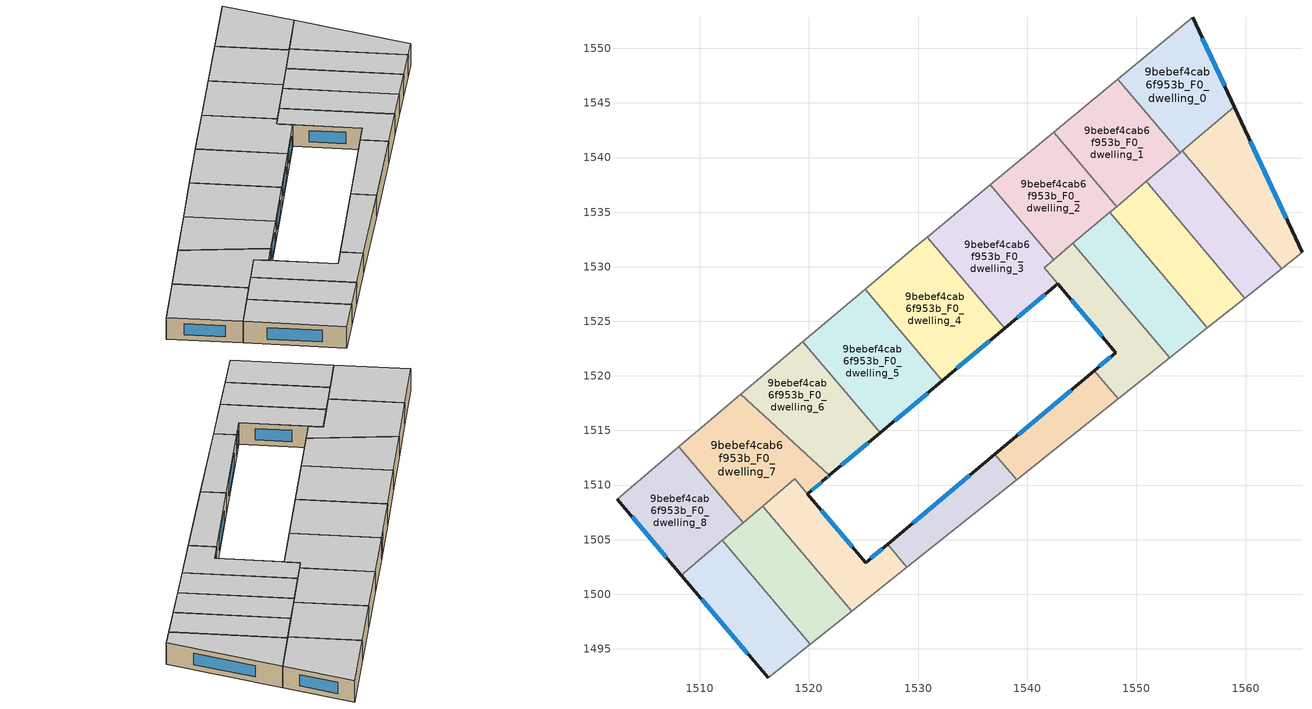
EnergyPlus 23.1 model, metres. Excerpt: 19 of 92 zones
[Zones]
9bebef4cab6f953b_F0_dwelling_0
 floor ground (EU_floor_Construction): 1555.15,1552.86 1558.97,1544.64 1554.01,1540.44 1548.3,1547.18 z0
 wall outside (EU_wall_Construction): 1558.97,1544.64 1555.15,1552.86 z0:3
 wall to 9bebef4cab6f953b_F0_dwelling_1 (EU_wall_Construction): 1548.3,1547.18 1554.01,1540.44 z0:3
 wall adiabatic (EU_wall_Construction): 1555.15,1552.86 1548.3,1547.18 z0:3
 wall to 9bebef4cab6f953b_F0_dwelling_9 (EU_wall_Construction): 1554.2,1540.6 1558.97,1544.64 z0:3
 wall to 9bebef4cab6f953b_F0_dwelling_10 (EU_wall_Construction): 1554.01,1540.44 1554.2,1540.6 z0:3
 window (EU_Window_Construction): 1558.07,1546.57 1556.04,1550.93 z0.7:2.3
 ceiling to 9bebef4cab6f953b_F1_dwelling_0 (EU_floor_Construction): 1558.97,1544.64 1555.15,1552.86 1548.3,1547.18 1554.01,1540.44 z3
9bebef4cab6f953b_F0_dwelling_1
 floor ground (EU_floor_Construction): 1548.3,1547.18 1554.01,1540.44 1548.19,1535.51 1542.43,1542.32 z0
 wall to 9bebef4cab6f953b_F0_dwelling_2 (EU_wall_Construction): 1542.43,1542.32 1548.19,1535.51 z0:3
 wall adiabatic (EU_wall_Construction): 1548.3,1547.18 1542.43,1542.32 z0:3
 wall to 9bebef4cab6f953b_F0_dwelling_10 (EU_wall_Construction): 1550.89,1537.8 1554.01,1540.44 z0:3
 wall to 9bebef4cab6f953b_F0_dwelling_11 (EU_wall_Construction): 1548.19,1535.51 1550.89,1537.8 z0:3
 ceiling to 9bebef4cab6f953b_F1_dwelling_1 (EU_floor_Construction): 1554.01,1540.44 1548.3,1547.18 1542.43,1542.32 1548.19,1535.51 z3
9bebef4cab6f953b_F0_dwelling_10
 floor ground (EU_floor_Construction): 1554.2,1540.61 1563.32,1529.83 1559.93,1527.13 1550.89,1537.8 z0
 wall to 9bebef4cab6f953b_F0_dwelling_9 (EU_wall_Construction): 1563.32,1529.83 1554.2,1540.61 z0:3
 wall adiabatic (EU_wall_Construction): 1559.93,1527.13 1563.32,1529.83 z0:3
 wall to 9bebef4cab6f953b_F0_dwelling_11 (EU_wall_Construction): 1550.89,1537.8 1559.93,1527.13 z0:3
 ceiling to 9bebef4cab6f953b_F1_dwelling_10 (EU_floor_Construction): 1563.32,1529.83 1554.2,1540.61 1550.89,1537.8 1559.93,1527.13 z3
9bebef4cab6f953b_F0_dwelling_11
 floor ground (EU_floor_Construction): 1550.89,1537.8 1559.93,1527.13 1556.51,1524.4 1547.55,1534.98 z0
 wall adiabatic (EU_wall_Construction): 1556.51,1524.4 1559.93,1527.13 z0:3
 wall to 9bebef4cab6f953b_F0_dwelling_12 (EU_wall_Construction): 1547.55,1534.98 1556.51,1524.4 z0:3
 wall to 9bebef4cab6f953b_F0_dwelling_2 (EU_wall_Construction): 1548.19,1535.51 1547.55,1534.98 z0:3
 ceiling to 9bebef4cab6f953b_F1_dwelling_11 (EU_floor_Construction): 1559.93,1527.13 1550.89,1537.8 1547.55,1534.98 1556.51,1524.4 z3
9bebef4cab6f953b_F0_dwelling_12
 floor ground (EU_floor_Construction): 1547.55,1534.98 1556.51,1524.4 1553.05,1521.65 1544.18,1532.12 z0
 wall adiabatic (EU_wall_Construction): 1553.05,1521.65 1556.51,1524.4 z0:3
 wall to 9bebef4cab6f953b_F0_dwelling_13 (EU_wall_Construction): 1544.18,1532.12 1553.05,1521.65 z0:3
 wall to 9bebef4cab6f953b_F0_dwelling_2 (EU_wall_Construction): 1547.55,1534.98 1544.18,1532.12 z0:3
 ceiling to 9bebef4cab6f953b_F1_dwelling_12 (EU_floor_Construction): 1556.51,1524.4 1547.55,1534.98 1544.18,1532.12 1553.05,1521.65 z3
9bebef4cab6f953b_F0_dwelling_13
 floor ground (EU_floor_Construction): 1544.18,1532.12 1553.05,1521.65 1548.33,1517.89 1546.15,1520.47 1548.12,1522.13 1541.56,1529.9 z0
 wall outside (EU_wall_Construction): 1542.8,1528.43 1548.12,1522.13 1546.15,1520.47 z0:3
 wall adiabatic (EU_wall_Construction): 1548.33,1517.89 1553.05,1521.65 z0:3
 wall to 9bebef4cab6f953b_F0_dwelling_14 (EU_wall_Construction): 1546.15,1520.47 1548.33,1517.89 z0:3
 wall to 9bebef4cab6f953b_F0_dwelling_3 (EU_wall_Construction): 1542.42,1530.63 1541.56,1529.91 / 1541.56,1529.9 1542.8,1528.43 z0:3
 wall to 9bebef4cab6f953b_F0_dwelling_2 (EU_wall_Construction): 1544.18,1532.12 1542.42,1530.63 z0:3
 window (EU_Window_Construction): 1547.66,1521.74 1546.61,1520.86 / 1544.05,1526.95 1546.87,1523.61 z0.7:2.3
 ceiling to 9bebef4cab6f953b_F1_dwelling_13 (EU_floor_Construction): 1553.05,1521.65 1544.18,1532.12 1541.56,1529.91 1548.12,1522.13 1546.15,1520.47 1548.33,1517.89 z3
9bebef4cab6f953b_F0_dwelling_14
 floor ground (EU_floor_Construction): 1546.15,1520.47 1548.33,1517.89 1539.02,1510.47 1537.03,1512.82 z0
 wall outside (EU_wall_Construction): 1546.15,1520.47 1537.03,1512.82 z0:3
 wall adiabatic (EU_wall_Construction): 1539.02,1510.47 1548.33,1517.89 z0:3
 wall to 9bebef4cab6f953b_F0_dwelling_15 (EU_wall_Construction): 1537.03,1512.82 1539.02,1510.47 z0:3
 window (EU_Window_Construction): 1544.01,1518.68 1539.18,1514.62 z0.7:2.3
 ceiling to 9bebef4cab6f953b_F1_dwelling_14 (EU_floor_Construction): 1548.33,1517.89 1546.15,1520.47 1537.03,1512.82 1539.02,1510.47 z3
9bebef4cab6f953b_F0_dwelling_15
 floor ground (EU_floor_Construction): 1537.03,1512.82 1539.02,1510.47 1528.98,1502.48 1527.21,1504.57 z0
 wall outside (EU_wall_Construction): 1537.03,1512.82 1527.21,1504.57 z0:3
 wall adiabatic (EU_wall_Construction): 1528.98,1502.48 1539.02,1510.47 z0:3
 wall to 9bebef4cab6f953b_F0_dwelling_16 (EU_wall_Construction): 1527.21,1504.57 1528.98,1502.48 z0:3
 window (EU_Window_Construction): 1534.73,1510.88 1529.52,1506.51 z0.7:2.3
 ceiling to 9bebef4cab6f953b_F1_dwelling_15 (EU_floor_Construction): 1539.02,1510.47 1537.03,1512.82 1527.21,1504.57 1528.98,1502.48 z3
9bebef4cab6f953b_F0_dwelling_16
 floor ground (EU_floor_Construction): 1527.21,1504.57 1528.98,1502.48 1523.9,1498.43 1515.75,1508.06 1518.7,1510.56 1525.2,1502.88 z0
 wall outside (EU_wall_Construction): 1527.21,1504.57 1525.2,1502.88 1519.87,1509.19 z0:3
 wall adiabatic (EU_wall_Construction): 1523.9,1498.43 1528.98,1502.48 z0:3
 wall to 9bebef4cab6f953b_F0_dwelling_17 (EU_wall_Construction): 1515.75,1508.06 1523.9,1498.43 z0:3
 wall to 9bebef4cab6f953b_F0_dwelling_7 (EU_wall_Construction): 1518.7,1510.56 1515.75,1508.06 / 1519.87,1509.19 1518.71,1510.56 z0:3
 window (EU_Window_Construction): 1526.74,1504.18 1525.67,1503.28 / 1523.95,1504.36 1521.12,1507.71 z0.7:2.3
 ceiling to 9bebef4cab6f953b_F1_dwelling_16 (EU_floor_Construction): 1528.98,1502.48 1527.21,1504.57 1525.2,1502.88 1518.7,1510.56 1515.75,1508.06 1523.9,1498.43 z3
9bebef4cab6f953b_F0_dwelling_17
 floor ground (EU_floor_Construction): 1515.75,1508.06 1523.9,1498.43 1520.1,1495.4 1512.04,1504.92 z0
 wall adiabatic (EU_wall_Construction): 1520.1,1495.4 1523.9,1498.43 z0:3
 wall to 9bebef4cab6f953b_F0_dwelling_18 (EU_wall_Construction): 1512.04,1504.92 1520.1,1495.4 z0:3
 wall to 9bebef4cab6f953b_F0_dwelling_8 (EU_wall_Construction): 1513.97,1506.56 1512.04,1504.92 z0:3
 wall to 9bebef4cab6f953b_F0_dwelling_7 (EU_wall_Construction): 1515.75,1508.06 1513.97,1506.56 z0:3
 ceiling to 9bebef4cab6f953b_F1_dwelling_17 (EU_floor_Construction): 1523.9,1498.43 1515.75,1508.06 1512.04,1504.92 1520.1,1495.4 z3
9bebef4cab6f953b_F0_dwelling_18
 floor ground (EU_floor_Construction): 1512.04,1504.92 1520.1,1495.4 1516.26,1492.34 1508.3,1501.75 z0
 wall outside (EU_wall_Construction): 1508.3,1501.75 1516.26,1492.34 z0:3
 wall adiabatic (EU_wall_Construction): 1516.26,1492.34 1520.1,1495.4 z0:3
 wall to 9bebef4cab6f953b_F0_dwelling_8 (EU_wall_Construction): 1512.04,1504.92 1508.3,1501.75 z0:3
 window (EU_Window_Construction): 1510.17,1499.54 1514.39,1494.55 z0.7:2.3
 ceiling to 9bebef4cab6f953b_F1_dwelling_18 (EU_floor_Construction): 1520.1,1495.4 1512.04,1504.92 1508.3,1501.75 1516.26,1492.34 z3
9bebef4cab6f953b_F0_dwelling_2
 floor ground (EU_floor_Construction): 1542.43,1542.32 1548.19,1535.51 1542.42,1530.63 1536.61,1537.5 z0
 wall to 9bebef4cab6f953b_F0_dwelling_3 (EU_wall_Construction): 1536.61,1537.5 1542.42,1530.63 z0:3
 wall adiabatic (EU_wall_Construction): 1542.43,1542.32 1536.61,1537.5 z0:3
 ceiling to 9bebef4cab6f953b_F1_dwelling_2 (EU_floor_Construction): 1548.19,1535.51 1542.43,1542.32 1536.61,1537.5 1542.42,1530.63 z3
9bebef4cab6f953b_F0_dwelling_3
 floor ground (EU_floor_Construction): 1536.61,1537.5 1542.42,1530.63 1541.56,1529.9 1542.8,1528.43 1537.93,1524.34 1530.84,1532.72 z0
 wall outside (EU_wall_Construction): 1537.93,1524.34 1542.8,1528.43 z0:3
 wall to 9bebef4cab6f953b_F0_dwelling_4 (EU_wall_Construction): 1530.84,1532.72 1537.93,1524.34 z0:3
 wall adiabatic (EU_wall_Construction): 1536.61,1537.5 1530.84,1532.72 z0:3
 window (EU_Window_Construction): 1539.07,1525.3 1541.65,1527.47 z0.7:2.3
 ceiling to 9bebef4cab6f953b_F1_dwelling_3 (EU_floor_Construction): 1542.8,1528.43 1541.56,1529.9 1542.42,1530.63 1536.61,1537.5 1530.84,1532.72 1537.93,1524.34 z3
9bebef4cab6f953b_F0_dwelling_4
 floor ground (EU_floor_Construction): 1530.84,1532.72 1537.93,1524.34 1532.22,1519.55 1525.14,1527.92 1529.76,1531.83 z0
 wall outside (EU_wall_Construction): 1532.22,1519.55 1537.92,1524.34 z0:3
 wall adiabatic (EU_wall_Construction): 1530.84,1532.72 1529.76,1531.83 1525.14,1527.92 z0:3
 wall to 9bebef4cab6f953b_F0_dwelling_5 (EU_wall_Construction): 1525.14,1527.92 1532.22,1519.55 z0:3
 window (EU_Window_Construction): 1533.56,1520.68 1536.58,1523.22 z0.7:2.3
 ceiling to 9bebef4cab6f953b_F1_dwelling_4 (EU_floor_Construction): 1537.92,1524.34 1530.84,1532.72 1529.76,1531.83 1525.14,1527.92 1532.22,1519.55 z3
9bebef4cab6f953b_F0_dwelling_5
 floor ground (EU_floor_Construction): 1525.14,1527.92 1532.22,1519.55 1526.52,1514.77 1519.46,1523.11 z0
 wall outside (EU_wall_Construction): 1526.52,1514.77 1532.22,1519.55 z0:3
 wall adiabatic (EU_wall_Construction): 1525.14,1527.92 1519.46,1523.11 z0:3
 wall to 9bebef4cab6f953b_F0_dwelling_6 (EU_wall_Construction): 1519.46,1523.11 1526.52,1514.77 z0:3
 window (EU_Window_Construction): 1527.86,1515.89 1530.88,1518.43 z0.7:2.3
 ceiling to 9bebef4cab6f953b_F1_dwelling_5 (EU_floor_Construction): 1532.22,1519.55 1525.14,1527.92 1519.46,1523.11 1526.52,1514.77 z3
9bebef4cab6f953b_F0_dwelling_6
 floor ground (EU_floor_Construction): 1519.46,1523.11 1526.52,1514.77 1521.88,1510.88 1513.78,1518.31 z0
 wall outside (EU_wall_Construction): 1521.88,1510.88 1526.52,1514.77 z0:3
 wall adiabatic (EU_wall_Construction): 1519.46,1523.11 1513.78,1518.31 z0:3
 wall to 9bebef4cab6f953b_F0_dwelling_7 (EU_wall_Construction): 1513.78,1518.31 1521.88,1510.88 z0:3
 window (EU_Window_Construction): 1522.97,1511.79 1525.43,1513.85 z0.7:2.3
 ceiling to 9bebef4cab6f953b_F1_dwelling_6 (EU_floor_Construction): 1526.52,1514.77 1519.46,1523.11 1513.78,1518.31 1521.88,1510.88 z3
9bebef4cab6f953b_F0_dwelling_7
 floor ground (EU_floor_Construction): 1521.88,1510.87 1521.62,1510.65 1521.56,1510.6 1519.87,1509.19 1518.71,1510.56 1513.97,1506.56 1508.1,1513.51 1513.78,1518.31 z0
 wall outside (EU_wall_Construction): 1519.87,1509.19 1521.56,1510.6 1521.62,1510.65 1521.88,1510.87 z0:3
 wall to 9bebef4cab6f953b_F0_dwelling_8 (EU_wall_Construction): 1508.1,1513.51 1513.97,1506.56 z0:3
 wall adiabatic (EU_wall_Construction): 1513.78,1518.31 1508.1,1513.51 z0:3
 window (EU_Window_Construction): 1521.68,1510.7 1521.82,1510.82 / 1521.57,1510.62 1521.6,1510.64 / 1520.27,1509.52 1521.16,1510.27 z0.7:2.3
 ceiling to 9bebef4cab6f953b_F1_dwelling_7 (EU_floor_Construction): 1519.87,1509.19 1521.56,1510.6 1521.62,1510.65 1521.88,1510.87 1513.78,1518.31 1508.1,1513.51 1513.97,1506.56 1518.71,1510.56 z3
9bebef4cab6f953b_F0_dwelling_8
 floor ground (EU_floor_Construction): 1508.1,1513.51 1513.97,1506.56 1508.3,1501.75 1502.42,1508.71 z0
 wall outside (EU_wall_Construction): 1502.42,1508.71 1508.3,1501.75 z0:3
 wall adiabatic (EU_wall_Construction): 1508.1,1513.51 1502.42,1508.71 z0:3
 window (EU_Window_Construction): 1503.8,1507.08 1506.92,1503.39 z0.7:2.3
 ceiling to 9bebef4cab6f953b_F1_dwelling_8 (EU_floor_Construction): 1513.97,1506.56 1508.1,1513.51 1502.42,1508.71 1508.3,1501.75 z3
9bebef4cab6f953b_F0_dwelling_9
 floor ground (EU_floor_Construction): 1558.97,1544.64 1565.17,1531.3 1563.32,1529.83 1554.2,1540.61 z0
 wall outside (EU_wall_Construction): 1565.17,1531.3 1558.97,1544.64 z0:3
 wall adiabatic (EU_wall_Construction): 1563.32,1529.83 1565.17,1531.3 z0:3
 window (EU_Window_Construction): 1563.71,1534.43 1560.42,1541.51 z0.7:2.3
 ceiling to 9bebef4cab6f953b_F1_dwelling_9 (EU_floor_Construction): 1565.17,1531.3 1558.97,1544.64 1554.2,1540.61 1563.32,1529.83 z3
[Building]
EU S2 Campaign: North Axis=0; Terrain=City; Solar Distribution=FullExterior
[Site:Location]
Budapest.Ferenc.Liszt.Intl.AP: Latitude=47.437; Longitude=19.256; Time Zone=1; Elevation=185
[SizingPeriod:WeatherFileDays]
AnnualSizingPeriod: Begin Month=1; Begin Day of Month=1; End Month=12; End Day of Month=31; Day of Week for Start Day=Monday; Use Weather File Daylight Saving Period=No; Use Weather File Rain and Snow Indicators=No
[MATERIAL]
EU_InternalMass_Material: Roughness=MediumRough; Thickness=0.1; Conductivity=1; Density=1800; Specific Heat=900; Thermal Absorptance=0.9; Solar Absorptance=0.7; Visible Absorptance=0.7
[MATERIAL:NOMASS] Roughness=MediumRough; Thermal Absorptance=0.9; Solar Absorptance=0.7; Visible Absorptance=0.7
Name | Thermal Resistance
EU_wall_NoMass | 0.832559
EU_floor_NoMass | 0.872794
[WINDOWMATERIAL:SIMPLEGLAZINGSYSTEM]
EU_Window_SimpleGlazing: UFactor=2.79869; Solar Heat Gain Coefficient=0.75; Visible Transmittance=0.75
[CONSTRUCTION]
EU_wall_Construction: EU_wall_NoMass
EU_floor_Construction: EU_floor_NoMass
EU_Window_Construction: EU_Window_SimpleGlazing
EU_InternalMass_Construction: EU_InternalMass_Material
[ZONE] Type=1; Multiplier=1; Ceiling Height=autocalculate; Floor Area=autocalculate; Part of Total Floor Area=Yes
Name | Volume
9bebef4cab6f953b_F0_dwelling_0 | 203.012
9bebef4cab6f953b_F0_dwelling_1 | 203.029
9bebef4cab6f953b_F0_dwelling_10 | 182.729
9bebef4cab6f953b_F0_dwelling_11 | 182.73
9bebef4cab6f953b_F0_dwelling_12 | 182.733
9bebef4cab6f953b_F0_dwelling_13 | 167.836
9bebef4cab6f953b_F0_dwelling_14 | 115.273
9bebef4cab6f953b_F0_dwelling_15 | 111.946
9bebef4cab6f953b_F0_dwelling_16 | 168.406
9bebef4cab6f953b_F0_dwelling_17 | 182.719
9bebef4cab6f953b_F0_dwelling_18 | 182.723
9bebef4cab6f953b_F0_dwelling_2 | 203.033
9bebef4cab6f953b_F0_dwelling_3 | 239.47
9bebef4cab6f953b_F0_dwelling_4 | 245.138
9bebef4cab6f953b_F0_dwelling_5 | 244.407
9bebef4cab6f953b_F0_dwelling_6 | 221.037
9bebef4cab6f953b_F0_dwelling_7 | 232.36
9bebef4cab6f953b_F0_dwelling_8 | 203.006
9bebef4cab6f953b_F0_dwelling_9 | 182.732
[INTERNALMASS] Construction=EU_InternalMass_Construction
Name | Zone or ZoneList | Surface Area
9bebef4cab6f953b_F0_dwelling_0_EU_InternalMass | 9bebef4cab6f953b_F0_dwelling_0 | 67.6707
9bebef4cab6f953b_F0_dwelling_1_EU_InternalMass | 9bebef4cab6f953b_F0_dwelling_1 | 67.6764
9bebef4cab6f953b_F0_dwelling_2_EU_InternalMass | 9bebef4cab6f953b_F0_dwelling_2 | 67.6776
9bebef4cab6f953b_F0_dwelling_3_EU_InternalMass | 9bebef4cab6f953b_F0_dwelling_3 | 79.8246
9bebef4cab6f953b_F0_dwelling_4_EU_InternalMass | 9bebef4cab6f953b_F0_dwelling_4 | 81.7106
9bebef4cab6f953b_F0_dwelling_5_EU_InternalMass | 9bebef4cab6f953b_F0_dwelling_5 | 81.468
9bebef4cab6f953b_F0_dwelling_6_EU_InternalMass | 9bebef4cab6f953b_F0_dwelling_6 | 73.6795
9bebef4cab6f953b_F0_dwelling_7_EU_InternalMass | 9bebef4cab6f953b_F0_dwelling_7 | 77.4805
9bebef4cab6f953b_F0_dwelling_8_EU_InternalMass | 9bebef4cab6f953b_F0_dwelling_8 | 67.6685
9bebef4cab6f953b_F0_dwelling_9_EU_InternalMass | 9bebef4cab6f953b_F0_dwelling_9 | 60.9103
9bebef4cab6f953b_F0_dwelling_10_EU_InternalMass | 9bebef4cab6f953b_F0_dwelling_10 | 60.9097
9bebef4cab6f953b_F0_dwelling_11_EU_InternalMass | 9bebef4cab6f953b_F0_dwelling_11 | 60.9101
9bebef4cab6f953b_F0_dwelling_12_EU_InternalMass | 9bebef4cab6f953b_F0_dwelling_12 | 60.9111
9bebef4cab6f953b_F0_dwelling_13_EU_InternalMass | 9bebef4cab6f953b_F0_dwelling_13 | 55.946
9bebef4cab6f953b_F0_dwelling_14_EU_InternalMass | 9bebef4cab6f953b_F0_dwelling_14 | 38.4245
9bebef4cab6f953b_F0_dwelling_15_EU_InternalMass | 9bebef4cab6f953b_F0_dwelling_15 | 37.315
9bebef4cab6f953b_F0_dwelling_16_EU_InternalMass | 9bebef4cab6f953b_F0_dwelling_16 | 56.1625
9bebef4cab6f953b_F0_dwelling_17_EU_InternalMass | 9bebef4cab6f953b_F0_dwelling_17 | 60.9066
9bebef4cab6f953b_F0_dwelling_18_EU_InternalMass | 9bebef4cab6f953b_F0_dwelling_18 | 60.9078
[OTHEREQUIPMENT] Fuel Type=Electricity; Design Level Calculation Method=Watts/Area; Power per Zone Floor Area=1; Fraction Latent=0; Fraction Radiant=0; Fraction Lost=0; Carbon Dioxide Generation Rate=0; EndUse Subcategory=EU_Step8_InternalGains
Name | Zone or ZoneList or Space or SpaceList | Schedule
EU_Step8_InternalGain_9bebef4cab6f953b_F0_dwelling_0_f000 | 9bebef4cab6f953b_F0_dwelling_0 | EU_Step8_GainSchedule_9bebef4cab6f953b_F0_dwelling_0_f000
EU_Step8_InternalGain_9bebef4cab6f953b_F0_dwelling_1_f000 | 9bebef4cab6f953b_F0_dwelling_1 | EU_Step8_GainSchedule_9bebef4cab6f953b_F0_dwelling_1_f000
EU_Step8_InternalGain_9bebef4cab6f953b_F0_dwelling_2_f000 | 9bebef4cab6f953b_F0_dwelling_2 | EU_Step8_GainSchedule_9bebef4cab6f953b_F0_dwelling_2_f000
EU_Step8_InternalGain_9bebef4cab6f953b_F0_dwelling_3_f000 | 9bebef4cab6f953b_F0_dwelling_3 | EU_Step8_GainSchedule_9bebef4cab6f953b_F0_dwelling_3_f000
EU_Step8_InternalGain_9bebef4cab6f953b_F0_dwelling_4_f000 | 9bebef4cab6f953b_F0_dwelling_4 | EU_Step8_GainSchedule_9bebef4cab6f953b_F0_dwelling_4_f000
EU_Step8_InternalGain_9bebef4cab6f953b_F0_dwelling_5_f000 | 9bebef4cab6f953b_F0_dwelling_5 | EU_Step8_GainSchedule_9bebef4cab6f953b_F0_dwelling_5_f000
EU_Step8_InternalGain_9bebef4cab6f953b_F0_dwelling_6_f000 | 9bebef4cab6f953b_F0_dwelling_6 | EU_Step8_GainSchedule_9bebef4cab6f953b_F0_dwelling_6_f000
EU_Step8_InternalGain_9bebef4cab6f953b_F0_dwelling_7_f000 | 9bebef4cab6f953b_F0_dwelling_7 | EU_Step8_GainSchedule_9bebef4cab6f953b_F0_dwelling_7_f000
EU_Step8_InternalGain_9bebef4cab6f953b_F0_dwelling_8_f000 | 9bebef4cab6f953b_F0_dwelling_8 | EU_Step8_GainSchedule_9bebef4cab6f953b_F0_dwelling_8_f000
EU_Step8_InternalGain_9bebef4cab6f953b_F0_dwelling_9_f000 | 9bebef4cab6f953b_F0_dwelling_9 | EU_Step8_GainSchedule_9bebef4cab6f953b_F0_dwelling_9_f000
EU_Step8_InternalGain_9bebef4cab6f953b_F0_dwelling_10_f000 | 9bebef4cab6f953b_F0_dwelling_10 | EU_Step8_GainSchedule_9bebef4cab6f953b_F0_dwelling_10_f000
EU_Step8_InternalGain_9bebef4cab6f953b_F0_dwelling_11_f000 | 9bebef4cab6f953b_F0_dwelling_11 | EU_Step8_GainSchedule_9bebef4cab6f953b_F0_dwelling_11_f000
EU_Step8_InternalGain_9bebef4cab6f953b_F0_dwelling_12_f000 | 9bebef4cab6f953b_F0_dwelling_12 | EU_Step8_GainSchedule_9bebef4cab6f953b_F0_dwelling_12_f000
EU_Step8_InternalGain_9bebef4cab6f953b_F0_dwelling_13_f000 | 9bebef4cab6f953b_F0_dwelling_13 | EU_Step8_GainSchedule_9bebef4cab6f953b_F0_dwelling_13_f000
EU_Step8_InternalGain_9bebef4cab6f953b_F0_dwelling_14_f000 | 9bebef4cab6f953b_F0_dwelling_14 | EU_Step8_GainSchedule_9bebef4cab6f953b_F0_dwelling_14_f000
EU_Step8_InternalGain_9bebef4cab6f953b_F0_dwelling_15_f000 | 9bebef4cab6f953b_F0_dwelling_15 | EU_Step8_GainSchedule_9bebef4cab6f953b_F0_dwelling_15_f000
EU_Step8_InternalGain_9bebef4cab6f953b_F0_dwelling_16_f000 | 9bebef4cab6f953b_F0_dwelling_16 | EU_Step8_GainSchedule_9bebef4cab6f953b_F0_dwelling_16_f000
EU_Step8_InternalGain_9bebef4cab6f953b_F0_dwelling_17_f000 | 9bebef4cab6f953b_F0_dwelling_17 | EU_Step8_GainSchedule_9bebef4cab6f953b_F0_dwelling_17_f000
EU_Step8_InternalGain_9bebef4cab6f953b_F0_dwelling_18_f000 | 9bebef4cab6f953b_F0_dwelling_18 | EU_Step8_GainSchedule_9bebef4cab6f953b_F0_dwelling_18_f000
[ZONEVENTILATION:DESIGNFLOWRATE] Schedule=EU_AlwaysOn; Design Flow Rate Calculation Method=AirChanges/Hour; Air Changes per Hour=0.475469; Ventilation Type=Natural; Fan Pressure Rise=0; Fan Total Efficiency=1; Constant Term Coefficient=1; Temperature Term Coefficient=0; Velocity Term Coefficient=0; Velocity Squared Term Coefficient=0; Minimum Indoor Temperature=-100; Maximum Indoor Temperature=100; Delta Temperature=-100; Minimum Outdoor Temperature=-100; Maximum Outdoor Temperature=100; Maximum Wind Speed=40
Name | Zone or ZoneList or Space or SpaceList
EU_ConstantAir_9bebef4cab6f953b_F0_dwelling_0 | 9bebef4cab6f953b_F0_dwelling_0
EU_ConstantAir_9bebef4cab6f953b_F0_dwelling_1 | 9bebef4cab6f953b_F0_dwelling_1
EU_ConstantAir_9bebef4cab6f953b_F0_dwelling_2 | 9bebef4cab6f953b_F0_dwelling_2
EU_ConstantAir_9bebef4cab6f953b_F0_dwelling_3 | 9bebef4cab6f953b_F0_dwelling_3
EU_ConstantAir_9bebef4cab6f953b_F0_dwelling_4 | 9bebef4cab6f953b_F0_dwelling_4
EU_ConstantAir_9bebef4cab6f953b_F0_dwelling_5 | 9bebef4cab6f953b_F0_dwelling_5
EU_ConstantAir_9bebef4cab6f953b_F0_dwelling_6 | 9bebef4cab6f953b_F0_dwelling_6
EU_ConstantAir_9bebef4cab6f953b_F0_dwelling_7 | 9bebef4cab6f953b_F0_dwelling_7
EU_ConstantAir_9bebef4cab6f953b_F0_dwelling_8 | 9bebef4cab6f953b_F0_dwelling_8
EU_ConstantAir_9bebef4cab6f953b_F0_dwelling_9 | 9bebef4cab6f953b_F0_dwelling_9
EU_ConstantAir_9bebef4cab6f953b_F0_dwelling_10 | 9bebef4cab6f953b_F0_dwelling_10
EU_ConstantAir_9bebef4cab6f953b_F0_dwelling_11 | 9bebef4cab6f953b_F0_dwelling_11
EU_ConstantAir_9bebef4cab6f953b_F0_dwelling_12 | 9bebef4cab6f953b_F0_dwelling_12
EU_ConstantAir_9bebef4cab6f953b_F0_dwelling_13 | 9bebef4cab6f953b_F0_dwelling_13
EU_ConstantAir_9bebef4cab6f953b_F0_dwelling_14 | 9bebef4cab6f953b_F0_dwelling_14
EU_ConstantAir_9bebef4cab6f953b_F0_dwelling_15 | 9bebef4cab6f953b_F0_dwelling_15
EU_ConstantAir_9bebef4cab6f953b_F0_dwelling_16 | 9bebef4cab6f953b_F0_dwelling_16
EU_ConstantAir_9bebef4cab6f953b_F0_dwelling_17 | 9bebef4cab6f953b_F0_dwelling_17
EU_ConstantAir_9bebef4cab6f953b_F0_dwelling_18 | 9bebef4cab6f953b_F0_dwelling_18
[HVACTEMPLATE:THERMOSTAT] Constant Heating Setpoint=20; Constant Cooling Setpoint=50
EU_HeatOnly_9bebef4cab6f953b_F0_dwelling_0; EU_HeatOnly_9bebef4cab6f953b_F0_dwelling_1; EU_HeatOnly_9bebef4cab6f953b_F0_dwelling_2; EU_HeatOnly_9bebef4cab6f953b_F0_dwelling_3; EU_HeatOnly_9bebef4cab6f953b_F0_dwelling_4; EU_HeatOnly_9bebef4cab6f953b_F0_dwelling_5; EU_HeatOnly_9bebef4cab6f953b_F0_dwelling_6; EU_HeatOnly_9bebef4cab6f953b_F0_dwelling_7; EU_HeatOnly_9bebef4cab6f953b_F0_dwelling_8; EU_HeatOnly_9bebef4cab6f953b_F0_dwelling_9; EU_HeatOnly_9bebef4cab6f953b_F0_dwelling_10; EU_HeatOnly_9bebef4cab6f953b_F0_dwelling_11; EU_HeatOnly_9bebef4cab6f953b_F0_dwelling_12; EU_HeatOnly_9bebef4cab6f953b_F0_dwelling_13; EU_HeatOnly_9bebef4cab6f953b_F0_dwelling_14; EU_HeatOnly_9bebef4cab6f953b_F0_dwelling_15; EU_HeatOnly_9bebef4cab6f953b_F0_dwelling_16; EU_HeatOnly_9bebef4cab6f953b_F0_dwelling_17; EU_HeatOnly_9bebef4cab6f953b_F0_dwelling_18; EU_HeatOnly_9bebef4cab6f953b_F1_dwelling_0; EU_HeatOnly_9bebef4cab6f953b_F1_dwelling_1; EU_HeatOnly_9bebef4cab6f953b_F1_dwelling_2; EU_HeatOnly_9bebef4cab6f953b_F1_dwelling_3; EU_HeatOnly_9bebef4cab6f953b_F1_dwelling_4; EU_HeatOnly_9bebef4cab6f953b_F1_dwelling_5; EU_HeatOnly_9bebef4cab6f953b_F1_dwelling_6; EU_HeatOnly_9bebef4cab6f953b_F1_dwelling_7; EU_HeatOnly_9bebef4cab6f953b_F1_dwelling_8; EU_HeatOnly_9bebef4cab6f953b_F1_dwelling_9; EU_HeatOnly_9bebef4cab6f953b_F1_dwelling_10; EU_HeatOnly_9bebef4cab6f953b_F1_dwelling_11; EU_HeatOnly_9bebef4cab6f953b_F1_dwelling_12; EU_HeatOnly_9bebef4cab6f953b_F1_dwelling_13; EU_HeatOnly_9bebef4cab6f953b_F1_dwelling_14; EU_HeatOnly_9bebef4cab6f953b_F1_dwelling_15; EU_HeatOnly_9bebef4cab6f953b_F1_dwelling_16; EU_HeatOnly_9bebef4cab6f953b_F1_dwelling_17; EU_HeatOnly_9bebef4cab6f953b_F1_dwelling_18; EU_HeatOnly_9bebef4cab6f953b_F2_dwelling_0; EU_HeatOnly_9bebef4cab6f953b_F2_dwelling_1; EU_HeatOnly_9bebef4cab6f953b_F2_dwelling_2; EU_HeatOnly_9bebef4cab6f953b_F2_dwelling_3; EU_HeatOnly_9bebef4cab6f953b_F2_dwelling_4; EU_HeatOnly_9bebef4cab6f953b_F2_dwelling_5; EU_HeatOnly_9bebef4cab6f953b_F2_dwelling_6; EU_HeatOnly_9bebef4cab6f953b_F2_dwelling_7; EU_HeatOnly_9bebef4cab6f953b_F2_dwelling_8; EU_HeatOnly_9bebef4cab6f953b_F2_dwelling_9; EU_HeatOnly_9bebef4cab6f953b_F2_dwelling_10; EU_HeatOnly_9bebef4cab6f953b_F2_dwelling_11; EU_HeatOnly_9bebef4cab6f953b_F2_dwelling_12; EU_HeatOnly_9bebef4cab6f953b_F2_dwelling_13; EU_HeatOnly_9bebef4cab6f953b_F2_dwelling_14; EU_HeatOnly_9bebef4cab6f953b_F2_dwelling_15; EU_HeatOnly_9bebef4cab6f953b_F2_dwelling_16; EU_HeatOnly_9bebef4cab6f953b_F2_dwelling_17; EU_HeatOnly_9bebef4cab6f953b_F3_dwelling_0; EU_HeatOnly_9bebef4cab6f953b_F3_dwelling_1; EU_HeatOnly_9bebef4cab6f953b_F3_dwelling_2; EU_HeatOnly_9bebef4cab6f953b_F3_dwelling_3; EU_HeatOnly_9bebef4cab6f953b_F3_dwelling_4; EU_HeatOnly_9bebef4cab6f953b_F3_dwelling_5; EU_HeatOnly_9bebef4cab6f953b_F3_dwelling_6; EU_HeatOnly_9bebef4cab6f953b_F3_dwelling_7; EU_HeatOnly_9bebef4cab6f953b_F3_dwelling_8; EU_HeatOnly_9bebef4cab6f953b_F3_dwelling_9; EU_HeatOnly_9bebef4cab6f953b_F3_dwelling_10; EU_HeatOnly_9bebef4cab6f953b_F3_dwelling_11; EU_HeatOnly_9bebef4cab6f953b_F3_dwelling_12; EU_HeatOnly_9bebef4cab6f953b_F3_dwelling_13; EU_HeatOnly_9bebef4cab6f953b_F3_dwelling_14; EU_HeatOnly_9bebef4cab6f953b_F3_dwelling_15; EU_HeatOnly_9bebef4cab6f953b_F3_dwelling_16; EU_HeatOnly_9bebef4cab6f953b_F3_dwelling_17; EU_HeatOnly_9bebef4cab6f953b_F4_dwelling_0; EU_HeatOnly_9bebef4cab6f953b_F4_dwelling_1; EU_HeatOnly_9bebef4cab6f953b_F4_dwelling_2; EU_HeatOnly_9bebef4cab6f953b_F4_dwelling_3; EU_HeatOnly_9bebef4cab6f953b_F4_dwelling_4; EU_HeatOnly_9bebef4cab6f953b_F4_dwelling_5; EU_HeatOnly_9bebef4cab6f953b_F4_dwelling_6; EU_HeatOnly_9bebef4cab6f953b_F4_dwelling_7; EU_HeatOnly_9bebef4cab6f953b_F4_dwelling_8; EU_HeatOnly_9bebef4cab6f953b_F4_dwelling_9; EU_HeatOnly_9bebef4cab6f953b_F4_dwelling_10; EU_HeatOnly_9bebef4cab6f953b_F4_dwelling_11; EU_HeatOnly_9bebef4cab6f953b_F4_dwelling_12; EU_HeatOnly_9bebef4cab6f953b_F4_dwelling_13; EU_HeatOnly_9bebef4cab6f953b_F4_dwelling_14; EU_HeatOnly_9bebef4cab6f953b_F4_dwelling_15; EU_HeatOnly_9bebef4cab6f953b_F4_dwelling_16; EU_HeatOnly_9bebef4cab6f953b_F4_dwelling_17
[HVACTEMPLATE:ZONE:IDEALLOADSAIRSYSTEM] System Availability Schedule=EU_AlwaysOn; Maximum Heating Supply Air Temperature=50; Minimum Cooling Supply Air Temperature=13; Maximum Heating Supply Air Humidity Ratio=0.0156; Minimum Cooling Supply Air Humidity Ratio=0.0077; Heating Limit=NoLimit; Cooling Limit=NoLimit; Heating Availability Schedule=EU_AlwaysOn; Cooling Availability Schedule=EU_CoolingOff; Dehumidification Control Type=ConstantSensibleHeatRatio; Cooling Sensible Heat Ratio=0.7; Dehumidification Setpoint=60; Humidification Control Type=None; Humidification Setpoint=30; Outdoor Air Method=None; Outdoor Air Flow Rate per Person=0.00944; Outdoor Air Flow Rate per Zone Floor Area=0; Outdoor Air Flow Rate per Zone=0; Demand Controlled Ventilation Type=None; Outdoor Air Economizer Type=NoEconomizer; Heat Recovery Type=None; Sensible Heat Recovery Effectiveness=0.7; Latent Heat Recovery Effectiveness=0.65
Name | Template Thermostat
9bebef4cab6f953b_F0_dwelling_0 | EU_HeatOnly_9bebef4cab6f953b_F0_dwelling_0
9bebef4cab6f953b_F0_dwelling_1 | EU_HeatOnly_9bebef4cab6f953b_F0_dwelling_1
9bebef4cab6f953b_F0_dwelling_2 | EU_HeatOnly_9bebef4cab6f953b_F0_dwelling_2
9bebef4cab6f953b_F0_dwelling_3 | EU_HeatOnly_9bebef4cab6f953b_F0_dwelling_3
9bebef4cab6f953b_F0_dwelling_4 | EU_HeatOnly_9bebef4cab6f953b_F0_dwelling_4
9bebef4cab6f953b_F0_dwelling_5 | EU_HeatOnly_9bebef4cab6f953b_F0_dwelling_5
9bebef4cab6f953b_F0_dwelling_6 | EU_HeatOnly_9bebef4cab6f953b_F0_dwelling_6
9bebef4cab6f953b_F0_dwelling_7 | EU_HeatOnly_9bebef4cab6f953b_F0_dwelling_7
9bebef4cab6f953b_F0_dwelling_8 | EU_HeatOnly_9bebef4cab6f953b_F0_dwelling_8
9bebef4cab6f953b_F0_dwelling_9 | EU_HeatOnly_9bebef4cab6f953b_F0_dwelling_9
9bebef4cab6f953b_F0_dwelling_10 | EU_HeatOnly_9bebef4cab6f953b_F0_dwelling_10
9bebef4cab6f953b_F0_dwelling_11 | EU_HeatOnly_9bebef4cab6f953b_F0_dwelling_11
9bebef4cab6f953b_F0_dwelling_12 | EU_HeatOnly_9bebef4cab6f953b_F0_dwelling_12
9bebef4cab6f953b_F0_dwelling_13 | EU_HeatOnly_9bebef4cab6f953b_F0_dwelling_13
9bebef4cab6f953b_F0_dwelling_14 | EU_HeatOnly_9bebef4cab6f953b_F0_dwelling_14
9bebef4cab6f953b_F0_dwelling_15 | EU_HeatOnly_9bebef4cab6f953b_F0_dwelling_15
9bebef4cab6f953b_F0_dwelling_16 | EU_HeatOnly_9bebef4cab6f953b_F0_dwelling_16
9bebef4cab6f953b_F0_dwelling_17 | EU_HeatOnly_9bebef4cab6f953b_F0_dwelling_17
9bebef4cab6f953b_F0_dwelling_18 | EU_HeatOnly_9bebef4cab6f953b_F0_dwelling_18
[SIZING:ZONE] Zone Cooling Design Supply Air Temperature Input Method=SupplyAirTemperature; Zone Cooling Design Supply Air Temperature=13; Zone Heating Design Supply Air Temperature Input Method=SupplyAirTemperature; Zone Heating Design Supply Air Temperature=50; Zone Cooling Design Supply Air Humidity Ratio=0.008; Zone Heating Design Supply Air Humidity Ratio=0.008; Cooling Design Air Flow Method=DesignDay; Cooling Design Air Flow Rate=0; Cooling Minimum Air Flow per Zone Floor Area=0.000762; Cooling Minimum Air Flow=0; Cooling Minimum Air Flow Fraction=0.2; Heating Design Air Flow Method=DesignDay; Heating Design Air Flow Rate=0; Heating Maximum Air Flow per Zone Floor Area=0.002032; Heating Maximum Air Flow=0.141576; Heating Maximum Air Flow Fraction=0.3; Account for Dedicated Outdoor Air System=No; Dedicated Outdoor Air System Control Strategy=NeutralSupplyAir; Dedicated Outdoor Air Low Setpoint Temperature for Design=autosize; Dedicated Outdoor Air High Setpoint Temperature for Design=autosize; Zone Load Sizing Method=Sensible Load Only No Latent Load; Zone Latent Cooling Design Supply Air Humidity Ratio Input Method=HumidityRatioDifference; Zone Cooling Design Supply Air Humidity Ratio Difference=0.005; Zone Latent Heating Design Supply Air Humidity Ratio Input Method=HumidityRatioDifference; Zone Humidification Design Supply Air Humidity Ratio Difference=0.005
9bebef4cab6f953b_F0_dwelling_0; 9bebef4cab6f953b_F0_dwelling_1; 9bebef4cab6f953b_F0_dwelling_2; 9bebef4cab6f953b_F0_dwelling_3; 9bebef4cab6f953b_F0_dwelling_4; 9bebef4cab6f953b_F0_dwelling_5; 9bebef4cab6f953b_F0_dwelling_6; 9bebef4cab6f953b_F0_dwelling_7; 9bebef4cab6f953b_F0_dwelling_8; 9bebef4cab6f953b_F0_dwelling_9; 9bebef4cab6f953b_F0_dwelling_10; 9bebef4cab6f953b_F0_dwelling_11; 9bebef4cab6f953b_F0_dwelling_12; 9bebef4cab6f953b_F0_dwelling_13; 9bebef4cab6f953b_F0_dwelling_14; 9bebef4cab6f953b_F0_dwelling_15; 9bebef4cab6f953b_F0_dwelling_16; 9bebef4cab6f953b_F0_dwelling_17; 9bebef4cab6f953b_F0_dwelling_18
[SCHEDULE:CONSTANT]
Name | Hourly Value
EU_AlwaysOn | 1
EU_CoolingOff | 0
[SCHEDULE:FILE] Column Number=1; Rows to Skip at Top=0; Number of Hours of Data=8760; Column Separator=Comma; Interpolate to Timestep=No; Minutes per Item=60; Adjust Schedule for Daylight Savings=Yes
Name | File
EU_Step8_GainSchedule_9bebef4cab6f953b_F0_dwelling_0_f000 | ../../schedules/9bebef4cab6f953b/9bebef4cab6f953b_F0_dwelling_0_f000_gain.csv
EU_Step8_GainSchedule_9bebef4cab6f953b_F0_dwelling_1_f000 | ../../schedules/9bebef4cab6f953b/9bebef4cab6f953b_F0_dwelling_1_f000_gain.csv
EU_Step8_GainSchedule_9bebef4cab6f953b_F0_dwelling_2_f000 | ../../schedules/9bebef4cab6f953b/9bebef4cab6f953b_F0_dwelling_2_f000_gain.csv
EU_Step8_GainSchedule_9bebef4cab6f953b_F0_dwelling_3_f000 | ../../schedules/9bebef4cab6f953b/9bebef4cab6f953b_F0_dwelling_3_f000_gain.csv
EU_Step8_GainSchedule_9bebef4cab6f953b_F0_dwelling_4_f000 | ../../schedules/9bebef4cab6f953b/9bebef4cab6f953b_F0_dwelling_4_f000_gain.csv
EU_Step8_GainSchedule_9bebef4cab6f953b_F0_dwelling_5_f000 | ../../schedules/9bebef4cab6f953b/9bebef4cab6f953b_F0_dwelling_5_f000_gain.csv
EU_Step8_GainSchedule_9bebef4cab6f953b_F0_dwelling_6_f000 | ../../schedules/9bebef4cab6f953b/9bebef4cab6f953b_F0_dwelling_6_f000_gain.csv
EU_Step8_GainSchedule_9bebef4cab6f953b_F0_dwelling_7_f000 | ../../schedules/9bebef4cab6f953b/9bebef4cab6f953b_F0_dwelling_7_f000_gain.csv
EU_Step8_GainSchedule_9bebef4cab6f953b_F0_dwelling_8_f000 | ../../schedules/9bebef4cab6f953b/9bebef4cab6f953b_F0_dwelling_8_f000_gain.csv
EU_Step8_GainSchedule_9bebef4cab6f953b_F0_dwelling_9_f000 | ../../schedules/9bebef4cab6f953b/9bebef4cab6f953b_F0_dwelling_9_f000_gain.csv
EU_Step8_GainSchedule_9bebef4cab6f953b_F0_dwelling_10_f000 | ../../schedules/9bebef4cab6f953b/9bebef4cab6f953b_F0_dwelling_10_f000_gain.csv
EU_Step8_GainSchedule_9bebef4cab6f953b_F0_dwelling_11_f000 | ../../schedules/9bebef4cab6f953b/9bebef4cab6f953b_F0_dwelling_11_f000_gain.csv
EU_Step8_GainSchedule_9bebef4cab6f953b_F0_dwelling_12_f000 | ../../schedules/9bebef4cab6f953b/9bebef4cab6f953b_F0_dwelling_12_f000_gain.csv
EU_Step8_GainSchedule_9bebef4cab6f953b_F0_dwelling_13_f000 | ../../schedules/9bebef4cab6f953b/9bebef4cab6f953b_F0_dwelling_13_f000_gain.csv
EU_Step8_GainSchedule_9bebef4cab6f953b_F0_dwelling_14_f000 | ../../schedules/9bebef4cab6f953b/9bebef4cab6f953b_F0_dwelling_14_f000_gain.csv
EU_Step8_GainSchedule_9bebef4cab6f953b_F0_dwelling_15_f000 | ../../schedules/9bebef4cab6f953b/9bebef4cab6f953b_F0_dwelling_15_f000_gain.csv
EU_Step8_GainSchedule_9bebef4cab6f953b_F0_dwelling_16_f000 | ../../schedules/9bebef4cab6f953b/9bebef4cab6f953b_F0_dwelling_16_f000_gain.csv
EU_Step8_GainSchedule_9bebef4cab6f953b_F0_dwelling_17_f000 | ../../schedules/9bebef4cab6f953b/9bebef4cab6f953b_F0_dwelling_17_f000_gain.csv
EU_Step8_GainSchedule_9bebef4cab6f953b_F0_dwelling_18_f000 | ../../schedules/9bebef4cab6f953b/9bebef4cab6f953b_F0_dwelling_18_f000_gain.csv
